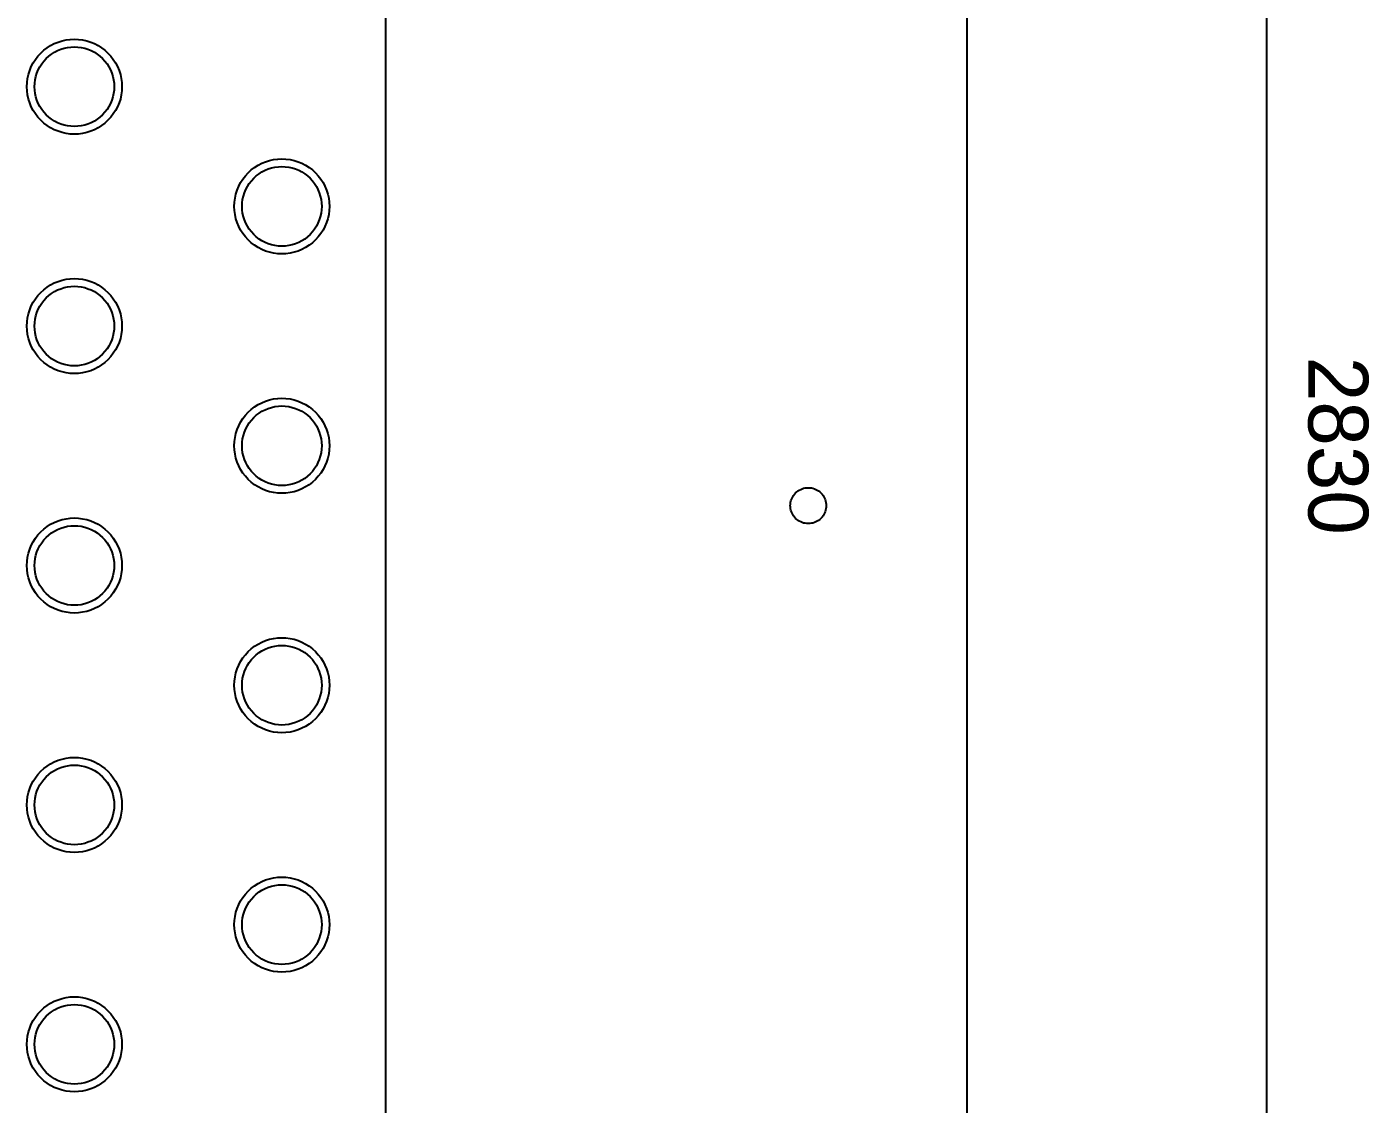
# Model space of a CAD drawing. Header units: millimetres. Extents: x 0 to 2033, y -1000001 to 3212.
# Drawn here: x 365 to 589.1, y 1625 to 1805 of the extents above; entities that cross this region are included whole.
import ezdxf
from ezdxf.enums import TextEntityAlignment as Align

# ---------------------------------------------------------------- set-up
doc = ezdxf.new("R2010")
doc.units = ezdxf.units.MM
doc.layers.add('DRAWING', color=7, linetype='Continuous')
doc.layers.add('TEXT', color=7, linetype='Continuous')

msp = doc.modelspace()

# ---------------------------------------------------------------- linework, layer by layer
at = {"layer": 'DRAWING', "linetype": 'CONTINUOUS', "true_color": 0x111111}
msp.add_line((522, 3150), (522, 320), dxfattribs=at)
at = {"layer": 'DRAWING', "linetype": 'CONTINUOUS', "true_color": 0xff6a00}
msp.add_line((572, 3150), (572, 320), dxfattribs=at)
at = {"layer": 'DRAWING', "linetype": 'CONTINUOUS', "true_color": 0x222222}
msp.add_line((424.92, 3135), (424.92, 335), dxfattribs=at)
at = {"layer": 'DRAWING', "linetype": 'CONTINUOUS', "true_color": 0xff1a1a}
for points in [[(380.9, 1795), (380.87, 1794.31), (380.78, 1793.62), (380.63, 1792.94), (380.42, 1792.28), (380.16, 1791.64), (379.84, 1791.03), (379.46, 1790.45), (379.04, 1789.9), (378.57, 1789.39), (378.06, 1788.92), (377.51, 1788.5), (376.93, 1788.12), (376.32, 1787.8), (375.68, 1787.54), (375.02, 1787.33), (374.34, 1787.18), (373.65, 1787.09), (372.96, 1787.06), (372.27, 1787.09), (371.58, 1787.18), (370.9, 1787.33), (370.24, 1787.54), (369.6, 1787.8), (368.99, 1788.12), (368.41, 1788.5), (367.86, 1788.92), (367.35, 1789.39), (366.88, 1789.9), (366.46, 1790.45), (366.08, 1791.03), (365.76, 1791.64), (365.5, 1792.28), (365.29, 1792.94), (365.14, 1793.62), (365.05, 1794.31), (365.02, 1795), (365.05, 1795.69), (365.14, 1796.38), (365.29, 1797.06), (365.5, 1797.72), (365.76, 1798.36), (366.08, 1798.97), (366.46, 1799.55), (366.88, 1800.1), (367.35, 1800.61), (367.86, 1801.08), (368.41, 1801.5), (368.99, 1801.88), (369.6, 1802.2), (370.24, 1802.46), (370.9, 1802.67), (371.58, 1802.82), (372.27, 1802.91), (372.96, 1802.94), (373.65, 1802.91), (374.34, 1802.82), (375.02, 1802.67), (375.68, 1802.46), (376.32, 1802.2), (376.93, 1801.88), (377.51, 1801.5), (378.06, 1801.08), (378.57, 1800.61), (379.04, 1800.1), (379.46, 1799.55), (379.84, 1798.97), (380.16, 1798.36), (380.42, 1797.72), (380.63, 1797.06), (380.78, 1796.38), (380.87, 1795.69), (380.9, 1795)], [(415.54, 1775), (415.51, 1774.31), (415.42, 1773.62), (415.27, 1772.94), (415.06, 1772.28), (414.8, 1771.64), (414.48, 1771.03), (414.1, 1770.45), (413.68, 1769.9), (413.21, 1769.39), (412.7, 1768.92), (412.15, 1768.5), (411.57, 1768.12), (410.96, 1767.8), (410.32, 1767.54), (409.66, 1767.33), (408.98, 1767.18), (408.29, 1767.09), (407.6, 1767.06), (406.91, 1767.09), (406.22, 1767.18), (405.54, 1767.33), (404.88, 1767.54), (404.24, 1767.8), (403.63, 1768.12), (403.05, 1768.5), (402.5, 1768.92), (401.99, 1769.39), (401.52, 1769.9), (401.1, 1770.45), (400.72, 1771.03), (400.4, 1771.64), (400.14, 1772.28), (399.93, 1772.94), (399.78, 1773.62), (399.69, 1774.31), (399.66, 1775), (399.69, 1775.69), (399.78, 1776.38), (399.93, 1777.06), (400.14, 1777.72), (400.4, 1778.36), (400.72, 1778.97), (401.1, 1779.55), (401.52, 1780.1), (401.99, 1780.61), (402.5, 1781.08), (403.05, 1781.5), (403.63, 1781.88), (404.24, 1782.2), (404.88, 1782.46), (405.54, 1782.67), (406.22, 1782.82), (406.91, 1782.91), (407.6, 1782.94), (408.29, 1782.91), (408.98, 1782.82), (409.66, 1782.67), (410.32, 1782.46), (410.96, 1782.2), (411.57, 1781.88), (412.15, 1781.5), (412.7, 1781.08), (413.21, 1780.61), (413.68, 1780.1), (414.1, 1779.55), (414.48, 1778.97), (414.8, 1778.36), (415.06, 1777.72), (415.27, 1777.06), (415.42, 1776.38), (415.51, 1775.69), (415.54, 1775)], [(380.9, 1755), (380.87, 1754.31), (380.78, 1753.62), (380.63, 1752.94), (380.42, 1752.28), (380.16, 1751.64), (379.84, 1751.03), (379.46, 1750.45), (379.04, 1749.9), (378.57, 1749.39), (378.06, 1748.92), (377.51, 1748.5), (376.93, 1748.12), (376.32, 1747.8), (375.68, 1747.54), (375.02, 1747.33), (374.34, 1747.18), (373.65, 1747.09), (372.96, 1747.06), (372.27, 1747.09), (371.58, 1747.18), (370.9, 1747.33), (370.24, 1747.54), (369.6, 1747.8), (368.99, 1748.12), (368.41, 1748.5), (367.86, 1748.92), (367.35, 1749.39), (366.88, 1749.9), (366.46, 1750.45), (366.08, 1751.03), (365.76, 1751.64), (365.5, 1752.28), (365.29, 1752.94), (365.14, 1753.62), (365.05, 1754.31), (365.02, 1755), (365.05, 1755.69), (365.14, 1756.38), (365.29, 1757.06), (365.5, 1757.72), (365.76, 1758.36), (366.08, 1758.97), (366.46, 1759.55), (366.88, 1760.1), (367.35, 1760.61), (367.86, 1761.08), (368.41, 1761.5), (368.99, 1761.88), (369.6, 1762.2), (370.24, 1762.46), (370.9, 1762.67), (371.58, 1762.82), (372.27, 1762.91), (372.96, 1762.94), (373.65, 1762.91), (374.34, 1762.82), (375.02, 1762.67), (375.68, 1762.46), (376.32, 1762.2), (376.93, 1761.88), (377.51, 1761.5), (378.06, 1761.08), (378.57, 1760.61), (379.04, 1760.1), (379.46, 1759.55), (379.84, 1758.97), (380.16, 1758.36), (380.42, 1757.72), (380.63, 1757.06), (380.78, 1756.38), (380.87, 1755.69), (380.9, 1755)], [(415.54, 1735), (415.51, 1734.31), (415.42, 1733.62), (415.27, 1732.94), (415.06, 1732.28), (414.8, 1731.64), (414.48, 1731.03), (414.1, 1730.45), (413.68, 1729.9), (413.21, 1729.39), (412.7, 1728.92), (412.15, 1728.5), (411.57, 1728.12), (410.96, 1727.8), (410.32, 1727.54), (409.66, 1727.33), (408.98, 1727.18), (408.29, 1727.09), (407.6, 1727.06), (406.91, 1727.09), (406.22, 1727.18), (405.54, 1727.33), (404.88, 1727.54), (404.24, 1727.8), (403.63, 1728.12), (403.05, 1728.5), (402.5, 1728.92), (401.99, 1729.39), (401.52, 1729.9), (401.1, 1730.45), (400.72, 1731.03), (400.4, 1731.64), (400.14, 1732.28), (399.93, 1732.94), (399.78, 1733.62), (399.69, 1734.31), (399.66, 1735), (399.69, 1735.69), (399.78, 1736.38), (399.93, 1737.06), (400.14, 1737.72), (400.4, 1738.36), (400.72, 1738.97), (401.1, 1739.55), (401.52, 1740.1), (401.99, 1740.61), (402.5, 1741.08), (403.05, 1741.5), (403.63, 1741.88), (404.24, 1742.2), (404.88, 1742.46), (405.54, 1742.67), (406.22, 1742.82), (406.91, 1742.91), (407.6, 1742.94), (408.29, 1742.91), (408.98, 1742.82), (409.66, 1742.67), (410.32, 1742.46), (410.96, 1742.2), (411.57, 1741.88), (412.15, 1741.5), (412.7, 1741.08), (413.21, 1740.61), (413.68, 1740.1), (414.1, 1739.55), (414.48, 1738.97), (414.8, 1738.36), (415.06, 1737.72), (415.27, 1737.06), (415.42, 1736.38), (415.51, 1735.69), (415.54, 1735)], [(380.9, 1715), (380.87, 1714.31), (380.78, 1713.62), (380.63, 1712.94), (380.42, 1712.28), (380.16, 1711.64), (379.84, 1711.03), (379.46, 1710.45), (379.04, 1709.9), (378.57, 1709.39), (378.06, 1708.92), (377.51, 1708.5), (376.93, 1708.12), (376.32, 1707.8), (375.68, 1707.54), (375.02, 1707.33), (374.34, 1707.18), (373.65, 1707.09), (372.96, 1707.06), (372.27, 1707.09), (371.58, 1707.18), (370.9, 1707.33), (370.24, 1707.54), (369.6, 1707.8), (368.99, 1708.12), (368.41, 1708.5), (367.86, 1708.92), (367.35, 1709.39), (366.88, 1709.9), (366.46, 1710.45), (366.08, 1711.03), (365.76, 1711.64), (365.5, 1712.28), (365.29, 1712.94), (365.14, 1713.62), (365.05, 1714.31), (365.02, 1715), (365.05, 1715.69), (365.14, 1716.38), (365.29, 1717.06), (365.5, 1717.72), (365.76, 1718.36), (366.08, 1718.97), (366.46, 1719.55), (366.88, 1720.1), (367.35, 1720.61), (367.86, 1721.08), (368.41, 1721.5), (368.99, 1721.88), (369.6, 1722.2), (370.24, 1722.46), (370.9, 1722.67), (371.58, 1722.82), (372.27, 1722.91), (372.96, 1722.94), (373.65, 1722.91), (374.34, 1722.82), (375.02, 1722.67), (375.68, 1722.46), (376.32, 1722.2), (376.93, 1721.88), (377.51, 1721.5), (378.06, 1721.08), (378.57, 1720.61), (379.04, 1720.1), (379.46, 1719.55), (379.84, 1718.97), (380.16, 1718.36), (380.42, 1717.72), (380.63, 1717.06), (380.78, 1716.38), (380.87, 1715.69), (380.9, 1715)], [(415.54, 1695), (415.51, 1694.31), (415.42, 1693.62), (415.27, 1692.94), (415.06, 1692.28), (414.8, 1691.64), (414.48, 1691.03), (414.1, 1690.45), (413.68, 1689.9), (413.21, 1689.39), (412.7, 1688.92), (412.15, 1688.5), (411.57, 1688.12), (410.96, 1687.8), (410.32, 1687.54), (409.66, 1687.33), (408.98, 1687.18), (408.29, 1687.09), (407.6, 1687.06), (406.91, 1687.09), (406.22, 1687.18), (405.54, 1687.33), (404.88, 1687.54), (404.24, 1687.8), (403.63, 1688.12), (403.05, 1688.5), (402.5, 1688.92), (401.99, 1689.39), (401.52, 1689.9), (401.1, 1690.45), (400.72, 1691.03), (400.4, 1691.64), (400.14, 1692.28), (399.93, 1692.94), (399.78, 1693.62), (399.69, 1694.31), (399.66, 1695), (399.69, 1695.69), (399.78, 1696.38), (399.93, 1697.06), (400.14, 1697.72), (400.4, 1698.36), (400.72, 1698.97), (401.1, 1699.55), (401.52, 1700.1), (401.99, 1700.61), (402.5, 1701.08), (403.05, 1701.5), (403.63, 1701.88), (404.24, 1702.2), (404.88, 1702.46), (405.54, 1702.67), (406.22, 1702.82), (406.91, 1702.91), (407.6, 1702.94), (408.29, 1702.91), (408.98, 1702.82), (409.66, 1702.67), (410.32, 1702.46), (410.96, 1702.2), (411.57, 1701.88), (412.15, 1701.5), (412.7, 1701.08), (413.21, 1700.61), (413.68, 1700.1), (414.1, 1699.55), (414.48, 1698.97), (414.8, 1698.36), (415.06, 1697.72), (415.27, 1697.06), (415.42, 1696.38), (415.51, 1695.69), (415.54, 1695)], [(380.9, 1675), (380.87, 1674.31), (380.78, 1673.62), (380.63, 1672.94), (380.42, 1672.28), (380.16, 1671.64), (379.84, 1671.03), (379.46, 1670.45), (379.04, 1669.9), (378.57, 1669.39), (378.06, 1668.92), (377.51, 1668.5), (376.93, 1668.12), (376.32, 1667.8), (375.68, 1667.54), (375.02, 1667.33), (374.34, 1667.18), (373.65, 1667.09), (372.96, 1667.06), (372.27, 1667.09), (371.58, 1667.18), (370.9, 1667.33), (370.24, 1667.54), (369.6, 1667.8), (368.99, 1668.12), (368.41, 1668.5), (367.86, 1668.92), (367.35, 1669.39), (366.88, 1669.9), (366.46, 1670.45), (366.08, 1671.03), (365.76, 1671.64), (365.5, 1672.28), (365.29, 1672.94), (365.14, 1673.62), (365.05, 1674.31), (365.02, 1675), (365.05, 1675.69), (365.14, 1676.38), (365.29, 1677.06), (365.5, 1677.72), (365.76, 1678.36), (366.08, 1678.97), (366.46, 1679.55), (366.88, 1680.1), (367.35, 1680.61), (367.86, 1681.08), (368.41, 1681.5), (368.99, 1681.88), (369.6, 1682.2), (370.24, 1682.46), (370.9, 1682.67), (371.58, 1682.82), (372.27, 1682.91), (372.96, 1682.94), (373.65, 1682.91), (374.34, 1682.82), (375.02, 1682.67), (375.68, 1682.46), (376.32, 1682.2), (376.93, 1681.88), (377.51, 1681.5), (378.06, 1681.08), (378.57, 1680.61), (379.04, 1680.1), (379.46, 1679.55), (379.84, 1678.97), (380.16, 1678.36), (380.42, 1677.72), (380.63, 1677.06), (380.78, 1676.38), (380.87, 1675.69), (380.9, 1675)], [(415.54, 1655), (415.51, 1654.31), (415.42, 1653.62), (415.27, 1652.94), (415.06, 1652.28), (414.8, 1651.64), (414.48, 1651.03), (414.1, 1650.45), (413.68, 1649.9), (413.21, 1649.39), (412.7, 1648.92), (412.15, 1648.5), (411.57, 1648.12), (410.96, 1647.8), (410.32, 1647.54), (409.66, 1647.33), (408.98, 1647.18), (408.29, 1647.09), (407.6, 1647.06), (406.91, 1647.09), (406.22, 1647.18), (405.54, 1647.33), (404.88, 1647.54), (404.24, 1647.8), (403.63, 1648.12), (403.05, 1648.5), (402.5, 1648.92), (401.99, 1649.39), (401.52, 1649.9), (401.1, 1650.45), (400.72, 1651.03), (400.4, 1651.64), (400.14, 1652.28), (399.93, 1652.94), (399.78, 1653.62), (399.69, 1654.31), (399.66, 1655), (399.69, 1655.69), (399.78, 1656.38), (399.93, 1657.06), (400.14, 1657.72), (400.4, 1658.36), (400.72, 1658.97), (401.1, 1659.55), (401.52, 1660.1), (401.99, 1660.61), (402.5, 1661.08), (403.05, 1661.5), (403.63, 1661.88), (404.24, 1662.2), (404.88, 1662.46), (405.54, 1662.67), (406.22, 1662.82), (406.91, 1662.91), (407.6, 1662.94), (408.29, 1662.91), (408.98, 1662.82), (409.66, 1662.67), (410.32, 1662.46), (410.96, 1662.2), (411.57, 1661.88), (412.15, 1661.5), (412.7, 1661.08), (413.21, 1660.61), (413.68, 1660.1), (414.1, 1659.55), (414.48, 1658.97), (414.8, 1658.36), (415.06, 1657.72), (415.27, 1657.06), (415.42, 1656.38), (415.51, 1655.69), (415.54, 1655)], [(380.9, 1635), (380.87, 1634.31), (380.78, 1633.62), (380.63, 1632.94), (380.42, 1632.28), (380.16, 1631.64), (379.84, 1631.03), (379.46, 1630.45), (379.04, 1629.9), (378.57, 1629.39), (378.06, 1628.92), (377.51, 1628.5), (376.93, 1628.12), (376.32, 1627.8), (375.68, 1627.54), (375.02, 1627.33), (374.34, 1627.18), (373.65, 1627.09), (372.96, 1627.06), (372.27, 1627.09), (371.58, 1627.18), (370.9, 1627.33), (370.24, 1627.54), (369.6, 1627.8), (368.99, 1628.12), (368.41, 1628.5), (367.86, 1628.92), (367.35, 1629.39), (366.88, 1629.9), (366.46, 1630.45), (366.08, 1631.03), (365.76, 1631.64), (365.5, 1632.28), (365.29, 1632.94), (365.14, 1633.62), (365.05, 1634.31), (365.02, 1635), (365.05, 1635.69), (365.14, 1636.38), (365.29, 1637.06), (365.5, 1637.72), (365.76, 1638.36), (366.08, 1638.97), (366.46, 1639.55), (366.88, 1640.1), (367.35, 1640.61), (367.86, 1641.08), (368.41, 1641.5), (368.99, 1641.88), (369.6, 1642.2), (370.24, 1642.46), (370.9, 1642.67), (371.58, 1642.82), (372.27, 1642.91), (372.96, 1642.94), (373.65, 1642.91), (374.34, 1642.82), (375.02, 1642.67), (375.68, 1642.46), (376.32, 1642.2), (376.93, 1641.88), (377.51, 1641.5), (378.06, 1641.08), (378.57, 1640.61), (379.04, 1640.1), (379.46, 1639.55), (379.84, 1638.97), (380.16, 1638.36), (380.42, 1637.72), (380.63, 1637.06), (380.78, 1636.38), (380.87, 1635.69), (380.9, 1635)]]:
    msp.add_lwpolyline(points, close=True, dxfattribs=at)
at = {"layer": 'DRAWING', "linetype": 'CONTINUOUS', "true_color": 0x111111}
for points in [[(379.61, 1795), (379.58, 1794.42), (379.51, 1793.85), (379.38, 1793.28), (379.21, 1792.73), (378.99, 1792.19), (378.72, 1791.67), (378.41, 1791.19), (378.05, 1790.73), (377.66, 1790.3), (377.23, 1789.91), (376.77, 1789.55), (376.29, 1789.24), (375.77, 1788.97), (375.23, 1788.75), (374.68, 1788.58), (374.11, 1788.45), (373.54, 1788.38), (372.96, 1788.35), (372.38, 1788.38), (371.81, 1788.45), (371.24, 1788.58), (370.69, 1788.75), (370.15, 1788.97), (369.64, 1789.24), (369.15, 1789.55), (368.69, 1789.91), (368.26, 1790.3), (367.87, 1790.73), (367.51, 1791.19), (367.2, 1791.67), (366.93, 1792.19), (366.71, 1792.73), (366.54, 1793.28), (366.41, 1793.85), (366.34, 1794.42), (366.31, 1795), (366.34, 1795.58), (366.41, 1796.15), (366.54, 1796.72), (366.71, 1797.27), (366.93, 1797.81), (367.2, 1798.33), (367.51, 1798.81), (367.87, 1799.27), (368.26, 1799.7), (368.69, 1800.09), (369.15, 1800.45), (369.64, 1800.76), (370.15, 1801.03), (370.69, 1801.25), (371.24, 1801.42), (371.81, 1801.55), (372.38, 1801.62), (372.96, 1801.65), (373.54, 1801.62), (374.11, 1801.55), (374.68, 1801.42), (375.23, 1801.25), (375.77, 1801.03), (376.29, 1800.76), (376.77, 1800.45), (377.23, 1800.09), (377.66, 1799.7), (378.05, 1799.27), (378.41, 1798.81), (378.72, 1798.33), (378.99, 1797.81), (379.21, 1797.27), (379.38, 1796.72), (379.51, 1796.15), (379.58, 1795.58), (379.61, 1795)], [(414.25, 1775), (414.22, 1774.42), (414.15, 1773.85), (414.02, 1773.28), (413.85, 1772.73), (413.63, 1772.19), (413.36, 1771.67), (413.05, 1771.19), (412.69, 1770.73), (412.3, 1770.3), (411.87, 1769.91), (411.41, 1769.55), (410.93, 1769.24), (410.41, 1768.97), (409.87, 1768.75), (409.32, 1768.58), (408.75, 1768.45), (408.18, 1768.38), (407.6, 1768.35), (407.02, 1768.38), (406.45, 1768.45), (405.88, 1768.58), (405.33, 1768.75), (404.79, 1768.97), (404.28, 1769.24), (403.79, 1769.55), (403.33, 1769.91), (402.9, 1770.3), (402.51, 1770.73), (402.15, 1771.19), (401.84, 1771.67), (401.57, 1772.19), (401.35, 1772.73), (401.18, 1773.28), (401.05, 1773.85), (400.98, 1774.42), (400.95, 1775), (400.98, 1775.58), (401.05, 1776.15), (401.18, 1776.72), (401.35, 1777.27), (401.57, 1777.81), (401.84, 1778.33), (402.15, 1778.81), (402.51, 1779.27), (402.9, 1779.7), (403.33, 1780.09), (403.79, 1780.45), (404.28, 1780.76), (404.79, 1781.03), (405.33, 1781.25), (405.88, 1781.42), (406.45, 1781.55), (407.02, 1781.62), (407.6, 1781.65), (408.18, 1781.62), (408.75, 1781.55), (409.32, 1781.42), (409.87, 1781.25), (410.41, 1781.03), (410.93, 1780.76), (411.41, 1780.45), (411.87, 1780.09), (412.3, 1779.7), (412.69, 1779.27), (413.05, 1778.81), (413.36, 1778.33), (413.63, 1777.81), (413.85, 1777.27), (414.02, 1776.72), (414.15, 1776.15), (414.22, 1775.58), (414.25, 1775)], [(379.61, 1755), (379.58, 1754.42), (379.51, 1753.85), (379.38, 1753.28), (379.21, 1752.73), (378.99, 1752.19), (378.72, 1751.67), (378.41, 1751.19), (378.05, 1750.73), (377.66, 1750.3), (377.23, 1749.91), (376.77, 1749.55), (376.29, 1749.24), (375.77, 1748.97), (375.23, 1748.75), (374.68, 1748.58), (374.11, 1748.45), (373.54, 1748.38), (372.96, 1748.35), (372.38, 1748.38), (371.81, 1748.45), (371.24, 1748.58), (370.69, 1748.75), (370.15, 1748.97), (369.64, 1749.24), (369.15, 1749.55), (368.69, 1749.91), (368.26, 1750.3), (367.87, 1750.73), (367.51, 1751.19), (367.2, 1751.67), (366.93, 1752.19), (366.71, 1752.73), (366.54, 1753.28), (366.41, 1753.85), (366.34, 1754.42), (366.31, 1755), (366.34, 1755.58), (366.41, 1756.15), (366.54, 1756.72), (366.71, 1757.27), (366.93, 1757.81), (367.2, 1758.33), (367.51, 1758.81), (367.87, 1759.27), (368.26, 1759.7), (368.69, 1760.09), (369.15, 1760.45), (369.64, 1760.76), (370.15, 1761.03), (370.69, 1761.25), (371.24, 1761.42), (371.81, 1761.55), (372.38, 1761.62), (372.96, 1761.65), (373.54, 1761.62), (374.11, 1761.55), (374.68, 1761.42), (375.23, 1761.25), (375.77, 1761.03), (376.29, 1760.76), (376.77, 1760.45), (377.23, 1760.09), (377.66, 1759.7), (378.05, 1759.27), (378.41, 1758.81), (378.72, 1758.33), (378.99, 1757.81), (379.21, 1757.27), (379.38, 1756.72), (379.51, 1756.15), (379.58, 1755.58), (379.61, 1755)], [(414.25, 1735), (414.22, 1734.42), (414.15, 1733.85), (414.02, 1733.28), (413.85, 1732.73), (413.63, 1732.19), (413.36, 1731.67), (413.05, 1731.19), (412.69, 1730.73), (412.3, 1730.3), (411.87, 1729.91), (411.41, 1729.55), (410.93, 1729.24), (410.41, 1728.97), (409.87, 1728.75), (409.32, 1728.58), (408.75, 1728.45), (408.18, 1728.38), (407.6, 1728.35), (407.02, 1728.38), (406.45, 1728.45), (405.88, 1728.58), (405.33, 1728.75), (404.79, 1728.97), (404.28, 1729.24), (403.79, 1729.55), (403.33, 1729.91), (402.9, 1730.3), (402.51, 1730.73), (402.15, 1731.19), (401.84, 1731.67), (401.57, 1732.19), (401.35, 1732.73), (401.18, 1733.28), (401.05, 1733.85), (400.98, 1734.42), (400.95, 1735), (400.98, 1735.58), (401.05, 1736.15), (401.18, 1736.72), (401.35, 1737.27), (401.57, 1737.81), (401.84, 1738.33), (402.15, 1738.81), (402.51, 1739.27), (402.9, 1739.7), (403.33, 1740.09), (403.79, 1740.45), (404.28, 1740.76), (404.79, 1741.03), (405.33, 1741.25), (405.88, 1741.42), (406.45, 1741.55), (407.02, 1741.62), (407.6, 1741.65), (408.18, 1741.62), (408.75, 1741.55), (409.32, 1741.42), (409.87, 1741.25), (410.41, 1741.03), (410.93, 1740.76), (411.41, 1740.45), (411.87, 1740.09), (412.3, 1739.7), (412.69, 1739.27), (413.05, 1738.81), (413.36, 1738.33), (413.63, 1737.81), (413.85, 1737.27), (414.02, 1736.72), (414.15, 1736.15), (414.22, 1735.58), (414.25, 1735)], [(498.5, 1725), (498.49, 1724.74), (498.45, 1724.48), (498.4, 1724.22), (498.32, 1723.97), (498.22, 1723.73), (498.1, 1723.5), (497.96, 1723.28), (497.8, 1723.07), (497.62, 1722.88), (497.43, 1722.7), (497.22, 1722.54), (497, 1722.4), (496.77, 1722.28), (496.53, 1722.18), (496.28, 1722.1), (496.02, 1722.05), (495.76, 1722.01), (495.5, 1722), (495.24, 1722.01), (494.98, 1722.05), (494.72, 1722.1), (494.47, 1722.18), (494.23, 1722.28), (494, 1722.4), (493.78, 1722.54), (493.57, 1722.7), (493.38, 1722.88), (493.2, 1723.07), (493.04, 1723.28), (492.9, 1723.5), (492.78, 1723.73), (492.68, 1723.97), (492.6, 1724.22), (492.55, 1724.48), (492.51, 1724.74), (492.5, 1725), (492.51, 1725.26), (492.55, 1725.52), (492.6, 1725.78), (492.68, 1726.03), (492.78, 1726.27), (492.9, 1726.5), (493.04, 1726.72), (493.2, 1726.93), (493.38, 1727.12), (493.57, 1727.3), (493.78, 1727.46), (494, 1727.6), (494.23, 1727.72), (494.47, 1727.82), (494.72, 1727.9), (494.98, 1727.95), (495.24, 1727.99), (495.5, 1728), (495.76, 1727.99), (496.02, 1727.95), (496.28, 1727.9), (496.53, 1727.82), (496.77, 1727.72), (497, 1727.6), (497.22, 1727.46), (497.43, 1727.3), (497.62, 1727.12), (497.8, 1726.93), (497.96, 1726.72), (498.1, 1726.5), (498.22, 1726.27), (498.32, 1726.03), (498.4, 1725.78), (498.45, 1725.52), (498.49, 1725.26), (498.5, 1725)], [(379.61, 1715), (379.58, 1714.42), (379.51, 1713.85), (379.38, 1713.28), (379.21, 1712.73), (378.99, 1712.19), (378.72, 1711.67), (378.41, 1711.19), (378.05, 1710.73), (377.66, 1710.3), (377.23, 1709.91), (376.77, 1709.55), (376.29, 1709.24), (375.77, 1708.97), (375.23, 1708.75), (374.68, 1708.58), (374.11, 1708.45), (373.54, 1708.38), (372.96, 1708.35), (372.38, 1708.38), (371.81, 1708.45), (371.24, 1708.58), (370.69, 1708.75), (370.15, 1708.97), (369.64, 1709.24), (369.15, 1709.55), (368.69, 1709.91), (368.26, 1710.3), (367.87, 1710.73), (367.51, 1711.19), (367.2, 1711.67), (366.93, 1712.19), (366.71, 1712.73), (366.54, 1713.28), (366.41, 1713.85), (366.34, 1714.42), (366.31, 1715), (366.34, 1715.58), (366.41, 1716.15), (366.54, 1716.72), (366.71, 1717.27), (366.93, 1717.81), (367.2, 1718.33), (367.51, 1718.81), (367.87, 1719.27), (368.26, 1719.7), (368.69, 1720.09), (369.15, 1720.45), (369.64, 1720.76), (370.15, 1721.03), (370.69, 1721.25), (371.24, 1721.42), (371.81, 1721.55), (372.38, 1721.62), (372.96, 1721.65), (373.54, 1721.62), (374.11, 1721.55), (374.68, 1721.42), (375.23, 1721.25), (375.77, 1721.03), (376.29, 1720.76), (376.77, 1720.45), (377.23, 1720.09), (377.66, 1719.7), (378.05, 1719.27), (378.41, 1718.81), (378.72, 1718.33), (378.99, 1717.81), (379.21, 1717.27), (379.38, 1716.72), (379.51, 1716.15), (379.58, 1715.58), (379.61, 1715)], [(414.25, 1695), (414.22, 1694.42), (414.15, 1693.85), (414.02, 1693.28), (413.85, 1692.73), (413.63, 1692.19), (413.36, 1691.67), (413.05, 1691.19), (412.69, 1690.73), (412.3, 1690.3), (411.87, 1689.91), (411.41, 1689.55), (410.93, 1689.24), (410.41, 1688.97), (409.87, 1688.75), (409.32, 1688.58), (408.75, 1688.45), (408.18, 1688.38), (407.6, 1688.35), (407.02, 1688.38), (406.45, 1688.45), (405.88, 1688.58), (405.33, 1688.75), (404.79, 1688.97), (404.28, 1689.24), (403.79, 1689.55), (403.33, 1689.91), (402.9, 1690.3), (402.51, 1690.73), (402.15, 1691.19), (401.84, 1691.67), (401.57, 1692.19), (401.35, 1692.73), (401.18, 1693.28), (401.05, 1693.85), (400.98, 1694.42), (400.95, 1695), (400.98, 1695.58), (401.05, 1696.15), (401.18, 1696.72), (401.35, 1697.27), (401.57, 1697.81), (401.84, 1698.33), (402.15, 1698.81), (402.51, 1699.27), (402.9, 1699.7), (403.33, 1700.09), (403.79, 1700.45), (404.28, 1700.76), (404.79, 1701.03), (405.33, 1701.25), (405.88, 1701.42), (406.45, 1701.55), (407.02, 1701.62), (407.6, 1701.65), (408.18, 1701.62), (408.75, 1701.55), (409.32, 1701.42), (409.87, 1701.25), (410.41, 1701.03), (410.93, 1700.76), (411.41, 1700.45), (411.87, 1700.09), (412.3, 1699.7), (412.69, 1699.27), (413.05, 1698.81), (413.36, 1698.33), (413.63, 1697.81), (413.85, 1697.27), (414.02, 1696.72), (414.15, 1696.15), (414.22, 1695.58), (414.25, 1695)], [(379.61, 1675), (379.58, 1674.42), (379.51, 1673.85), (379.38, 1673.28), (379.21, 1672.73), (378.99, 1672.19), (378.72, 1671.67), (378.41, 1671.19), (378.05, 1670.73), (377.66, 1670.3), (377.23, 1669.91), (376.77, 1669.55), (376.29, 1669.24), (375.77, 1668.97), (375.23, 1668.75), (374.68, 1668.58), (374.11, 1668.45), (373.54, 1668.38), (372.96, 1668.35), (372.38, 1668.38), (371.81, 1668.45), (371.24, 1668.58), (370.69, 1668.75), (370.15, 1668.97), (369.64, 1669.24), (369.15, 1669.55), (368.69, 1669.91), (368.26, 1670.3), (367.87, 1670.73), (367.51, 1671.19), (367.2, 1671.67), (366.93, 1672.19), (366.71, 1672.73), (366.54, 1673.28), (366.41, 1673.85), (366.34, 1674.42), (366.31, 1675), (366.34, 1675.58), (366.41, 1676.15), (366.54, 1676.72), (366.71, 1677.27), (366.93, 1677.81), (367.2, 1678.33), (367.51, 1678.81), (367.87, 1679.27), (368.26, 1679.7), (368.69, 1680.09), (369.15, 1680.45), (369.64, 1680.76), (370.15, 1681.03), (370.69, 1681.25), (371.24, 1681.42), (371.81, 1681.55), (372.38, 1681.62), (372.96, 1681.65), (373.54, 1681.62), (374.11, 1681.55), (374.68, 1681.42), (375.23, 1681.25), (375.77, 1681.03), (376.29, 1680.76), (376.77, 1680.45), (377.23, 1680.09), (377.66, 1679.7), (378.05, 1679.27), (378.41, 1678.81), (378.72, 1678.33), (378.99, 1677.81), (379.21, 1677.27), (379.38, 1676.72), (379.51, 1676.15), (379.58, 1675.58), (379.61, 1675)], [(414.25, 1655), (414.22, 1654.42), (414.15, 1653.85), (414.02, 1653.28), (413.85, 1652.73), (413.63, 1652.19), (413.36, 1651.67), (413.05, 1651.19), (412.69, 1650.73), (412.3, 1650.3), (411.87, 1649.91), (411.41, 1649.55), (410.93, 1649.24), (410.41, 1648.97), (409.87, 1648.75), (409.32, 1648.58), (408.75, 1648.45), (408.18, 1648.38), (407.6, 1648.35), (407.02, 1648.38), (406.45, 1648.45), (405.88, 1648.58), (405.33, 1648.75), (404.79, 1648.97), (404.28, 1649.24), (403.79, 1649.55), (403.33, 1649.91), (402.9, 1650.3), (402.51, 1650.73), (402.15, 1651.19), (401.84, 1651.67), (401.57, 1652.19), (401.35, 1652.73), (401.18, 1653.28), (401.05, 1653.85), (400.98, 1654.42), (400.95, 1655), (400.98, 1655.58), (401.05, 1656.15), (401.18, 1656.72), (401.35, 1657.27), (401.57, 1657.81), (401.84, 1658.33), (402.15, 1658.81), (402.51, 1659.27), (402.9, 1659.7), (403.33, 1660.09), (403.79, 1660.45), (404.28, 1660.76), (404.79, 1661.03), (405.33, 1661.25), (405.88, 1661.42), (406.45, 1661.55), (407.02, 1661.62), (407.6, 1661.65), (408.18, 1661.62), (408.75, 1661.55), (409.32, 1661.42), (409.87, 1661.25), (410.41, 1661.03), (410.93, 1660.76), (411.41, 1660.45), (411.87, 1660.09), (412.3, 1659.7), (412.69, 1659.27), (413.05, 1658.81), (413.36, 1658.33), (413.63, 1657.81), (413.85, 1657.27), (414.02, 1656.72), (414.15, 1656.15), (414.22, 1655.58), (414.25, 1655)], [(379.61, 1635), (379.58, 1634.42), (379.51, 1633.85), (379.38, 1633.28), (379.21, 1632.73), (378.99, 1632.19), (378.72, 1631.67), (378.41, 1631.19), (378.05, 1630.73), (377.66, 1630.3), (377.23, 1629.91), (376.77, 1629.55), (376.29, 1629.24), (375.77, 1628.97), (375.23, 1628.75), (374.68, 1628.58), (374.11, 1628.45), (373.54, 1628.38), (372.96, 1628.35), (372.38, 1628.38), (371.81, 1628.45), (371.24, 1628.58), (370.69, 1628.75), (370.15, 1628.97), (369.64, 1629.24), (369.15, 1629.55), (368.69, 1629.91), (368.26, 1630.3), (367.87, 1630.73), (367.51, 1631.19), (367.2, 1631.67), (366.93, 1632.19), (366.71, 1632.73), (366.54, 1633.28), (366.41, 1633.85), (366.34, 1634.42), (366.31, 1635), (366.34, 1635.58), (366.41, 1636.15), (366.54, 1636.72), (366.71, 1637.27), (366.93, 1637.81), (367.2, 1638.33), (367.51, 1638.81), (367.87, 1639.27), (368.26, 1639.7), (368.69, 1640.09), (369.15, 1640.45), (369.64, 1640.76), (370.15, 1641.03), (370.69, 1641.25), (371.24, 1641.42), (371.81, 1641.55), (372.38, 1641.62), (372.96, 1641.65), (373.54, 1641.62), (374.11, 1641.55), (374.68, 1641.42), (375.23, 1641.25), (375.77, 1641.03), (376.29, 1640.76), (376.77, 1640.45), (377.23, 1640.09), (377.66, 1639.7), (378.05, 1639.27), (378.41, 1638.81), (378.72, 1638.33), (378.99, 1637.81), (379.21, 1637.27), (379.38, 1636.72), (379.51, 1636.15), (379.58, 1635.58), (379.61, 1635)]]:
    msp.add_lwpolyline(points, close=True, dxfattribs=at)

# ---------------------------------------------------------------- texts
at = {"layer": 'TEXT', "true_color": 0xff6a00}
msp.add_text('2830', height=10, rotation=-90, dxfattribs=at).set_placement((584, 1735), align=Align.MIDDLE_CENTER)

doc.saveas('drawing.dxf')
